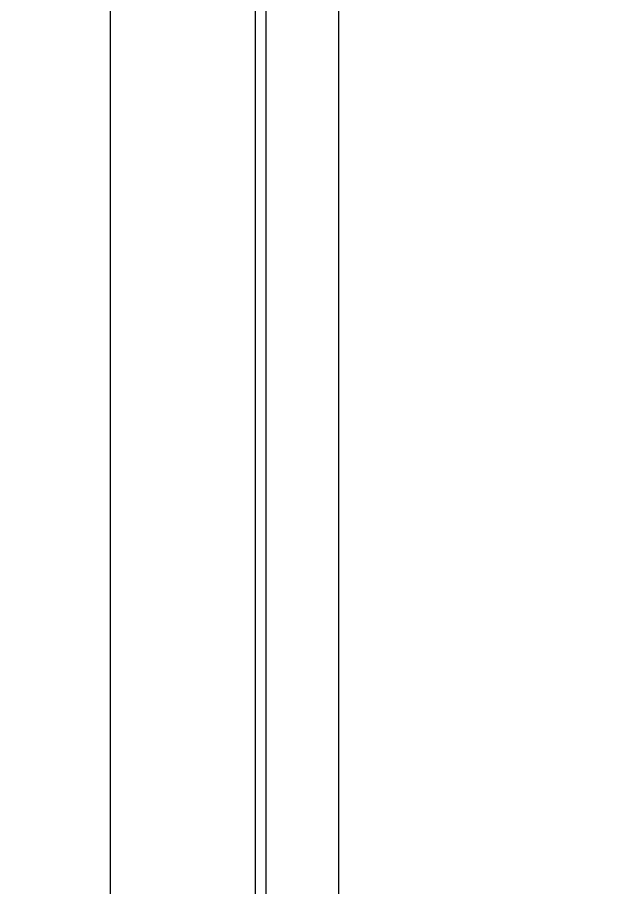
# Model space of a CAD drawing. Header units: inches. Extents: x 21 to 38546, y 13 to 15001.
# Drawn here: x 5735.69 to 5755.82, y 1172.4 to 1202.4 of the extents above; entities that cross this region are included whole.
import ezdxf

# ---------------------------------------------------------------- set-up
doc = ezdxf.new("R2010")
doc.units = ezdxf.units.IN
doc.header["$MEASUREMENT"] = 0
doc.layers.add('pex_boru_dönüş', color=5, linetype='Continuous')
doc.layers.add('pex_boru_gidiş', color=1, linetype='Continuous')
doc.layers.add('Z_MİM_-KM-WALL-PL', color=8, linetype='Continuous', lineweight=25)
doc.layers.add('Z_MİM_-KM-WALL-PLASTER', color=8, linetype='Continuous', lineweight=25)

msp = doc.modelspace()

# ---------------------------------------------------------------- linework, layer by layer
at = {"layer": 'pex_boru_dönüş'}
msp.add_lwpolyline([(6317.984, 1648.131), (6317.984, 1711.231), (5738.884, 1711.231), (5738.884, 1014.263), (5726.988, 1014.263), (5726.988, 1285.78)], dxfattribs=at)
at = {"layer": 'pex_boru_gidiş'}
msp.add_lwpolyline([(6312.984, 1655.131), (6312.984, 1706.231), (5743.884, 1706.231), (5743.884, 1014.263), (5726.988, 1014.263), (5726.988, 1290.78)], dxfattribs=at)
at = {"layer": 'Z_MİM_-KM-WALL-PL'}
msp.add_lwpolyline([(5996.756, 1662.083), (5746.758, 1662.083), (5746.758, 1002.085)], dxfattribs=at)
at = {"layer": 'Z_MİM_-KM-WALL-PLASTER'}
msp.add_lwpolyline([(5344.258, 1354.583), (5369.257, 1354.583), (5369.257, 1004.583), (5744.258, 1004.583), (5744.258, 1634.583), (5339.258, 1634.583), (5339.258, 1664.584), (5494.257, 1664.584), (5494.257, 1654.582), (5744.258, 1654.582), (5744.258, 1664.595), (6814.258, 1664.583)], dxfattribs=at)

doc.saveas('drawing.dxf')
